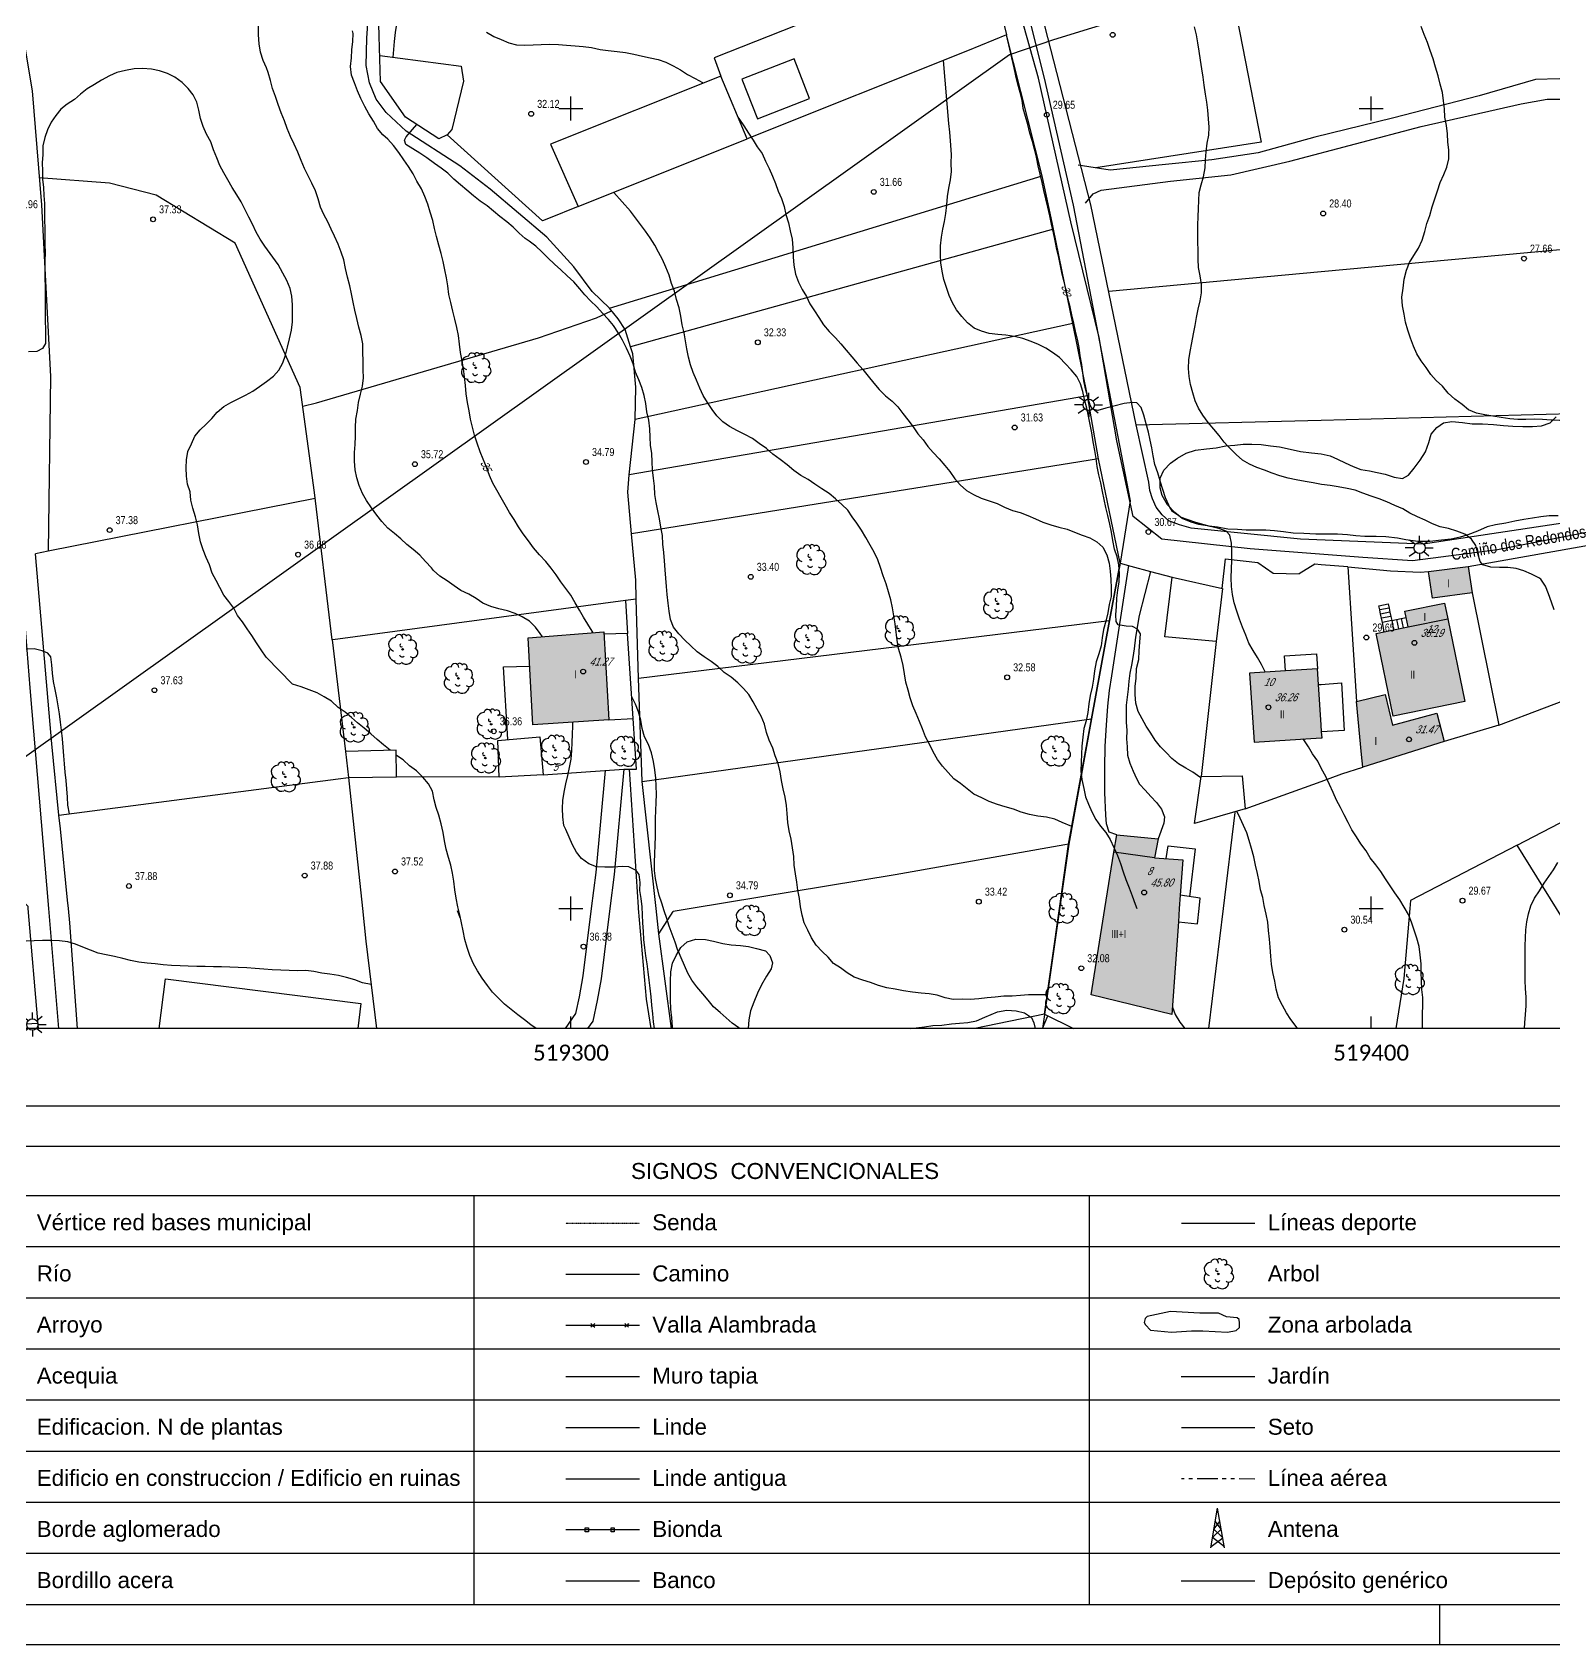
# Model space of a CAD drawing. Header units: millimetres. Extents: x 0 to 759000, y 0 to 594000.
# Drawn here: x 194132 to 384265, y 1 to 201521 of the extents above; entities that cross this region are included whole.
import ezdxf
from ezdxf.enums import TextEntityAlignment as Align

# ---------------------------------------------------------------- set-up
doc = ezdxf.new("R2010")
doc.units = ezdxf.units.MM
doc.header["$LTSCALE"] = 0.05
doc.linetypes.add('CONTINU', pattern=[0, 0])
doc.linetypes.add('SENDA', pattern=[1, 0, -1])
doc.layers.get('0').update_dxf_attribs({"color": 250})
doc.styles.add('Legend', font='calibri.ttf')
doc.styles.get("Standard").update_dxf_attribs({"font": 'arial.ttf'})
doc.styles.add('Style-Arial', font='arial.ttf')
doc.linetypes.add('MASA', pattern='A,0.0001,[130,GEOGRAMA.SHX,S=0.5,R=180,X=0,Y=0],-2.9', length=2.9001)
doc.linetypes.add('SETO', pattern='A,0,-1.2,1,[135,GEOGRAMA.SHX,S=0.4,R=0,X=0.5,Y=-0.5],1', length=3.2)

# ---------------------------------------------------------------- blocks, each defined once
blk = doc.blocks.new('COTAP')
at = {"color": 0}
blk.add_circle((0, 0), 0.3, dxfattribs=at)
blk = doc.blocks.new('ARBOL')
at = {"color": 0}
blk.add_circle((0, 0), 0.0939, dxfattribs=at)
for centre, radius, start, end in [((-0.9, 0.61), 0.852, 92.28, 254.58), ((-0.45, 1.37), 0.48, 359.2878, 173.6078), ((-0.15, 0.51), 0.192, 119.14, 310.56), ((0.16, 1.55), 0.336, 23.1565, 160.4665), ((0.7, 1.41), 0.384, 301.578, 139.328), ((1.05, 0.46), 0.708, 319.8556, 114.7656), ((1.31, -0.4), 0.612, 235.5275, 62.0275), ((-0.89, -0.54), 0.888, 142.64, 266.54), ((-0.48, -1.08), 0.72, 213.78, 295.32), ((-0.06, -0.61), 0.336, 189.64, 323.88), ((0.48, -1), 0.852, 224.67, 0.24)]:
    blk.add_arc(centre, radius, start, end, dxfattribs=at)
blk = doc.blocks.new('FAROLA')
at = {"color": 0}
for p, q in [((-0.71, 0), (-1.79, 0)), ((-1.26, 1.02), (-0.51, 0.49)), ((0, 0.71), (0, 1.51)), ((1.21, 0.98), (0.55, 0.45)), ((0.71, 0), (1.71, 0)), ((-1.3, -1.04), (-0.51, -0.48)), ((0, -0.71), (0, -1.51)), ((1.17, -1.04), (0.51, -0.49))]:
    blk.add_line(p, q, dxfattribs=at)
blk.add_circle((0, 0), 0.71, dxfattribs=at)

msp = doc.modelspace()

# ---------------------------------------------------------------- hatches: boundary and pattern name
at = {"true_color": 0xafafaf}
for points in [[(368602, 134140), (369102, 130780), (374072, 131480), (373582, 134750)], [(365812, 128380), (365652, 129160), (370622, 130170), (371022, 128230), (373162, 117900), (364212, 116050), (362072, 126380), (363092, 126590), (364252, 126830), (364852, 126950), (365462, 127080), (366062, 127200)], [(265572, 126570), (266182, 115580), (256672, 114960), (256092, 125840)], [(354732, 121970), (350752, 121710), (346262, 121410), (346832, 112800), (355202, 113350), (355312, 113360), (355262, 114080), (355202, 114950), (354862, 119990)], [(359622, 117900), (363202, 118760), (364112, 114930), (369652, 116440), (370572, 112900), (360392, 109660), (360242, 111240)], [(329652, 101210), (334832, 100700), (334382, 98360), (337912, 98110), (337592, 93660), (337472, 92000), (337362, 90330), (336532, 78750), (326442, 81230), (328162, 92000), (329302, 99050)]]:
    msp.add_hatch(color=253, dxfattribs=at).paths.add_polyline_path(points, flags=0)

# ---------------------------------------------------------------- linework, layer by layer
for p, q in [((480048, 56103), (95462, 56103)), ((249297, 56102), (249297, 4998)), ((326213, 56102), (326213, 4998)), ((480048, 49715), (95462, 49715)), ((480048, 43327), (95462, 43327)), ((480048, 36939), (95462, 36939)), ((480048, 30551), (95462, 30551)), ((480048, 24163), (95462, 24163)), ((480048, 17775), (95462, 17775)), ((480048, 11387), (95462, 11387)), ((370000, 5001), (370000, 1))]:
    msp.add_line(p, q)
at = {"color": 7}
for p, q in [((341408, 12120), (342266, 17069)), ((343123, 12120), (342266, 17069)), ((341631, 13407), (342720, 14448)), ((341808, 14426), (342557, 15388)), ((342904, 13383), (341808, 14426)), ((342720, 14448), (341976, 15396)), ((341436, 12282), (342904, 13383)), ((343103, 12236), (341631, 13407))]:
    msp.add_line(p, q, dxfattribs=at)
for points in [[(0, 594000), (759000, 594000), (759000, 3), (0, 3)], [(18993, 589000), (754000, 589000), (754000, 67319), (18993, 67319)], [(19000, 62319), (754000, 62319), (754000, 5001), (19000, 5001)]]:
    msp.add_lwpolyline(points, close=True)
at = {"flags": 128}
for points in [[(628942, 295450), (493782, 253290), (429902, 233820), (321732, 200580)], [(332102, 152460), (326432, 179940), (318352, 211450), (311532, 240790), (305412, 263430), (303522, 270390), (302382, 274600)], [(245992, 188700), (244942, 188200), (240792, 190900), (237662, 195350), (237502, 201030), (237322, 207140), (235162, 209760), (230312, 211580), (185292, 228500), (183802, 230350), (181782, 233420), (180062, 238520), (178272, 246190), (178742, 247670), (179532, 249670), (180662, 251390), (182892, 253980)], [(185292, 228500), (187662, 224960), (188702, 222700), (189192, 220830), (189812, 218930), (190252, 217320), (194112, 194190), (195282, 179970), (196422, 158510), (196112, 136660), (194552, 136320)], [(309012, 226660), (313172, 212330), (313662, 210320), (315862, 201180)], [(239222, 198380), (239392, 200380), (239542, 201470), (239682, 202550), (239762, 203590), (239772, 204600), (239662, 205650), (239452, 206710), (238992, 207700), (238422, 208540), (237652, 209230), (236752, 209860), (235882, 210380), (221102, 217580), (215522, 221120)], [(316923, 210433), (320587, 195774), (324189, 179915), (331329, 142954), (330079, 135178), (328765, 127997), (326515, 115704), (323650, 100045), (320360, 77000)], [(303172, 207760), (279332, 198330), (280172, 196050)], [(344372, 204880), (347692, 187780), (327032, 184560)], [(272442, 88860), (272092, 92000), (270362, 107900), (269892, 120800), (269612, 130670), (269542, 133050), (269022, 138820), (268552, 144050), (268742, 146200), (269492, 153140), (269562, 157180), (269182, 161330), (268902, 162210), (268222, 164380), (267362, 165710), (266272, 167020), (264122, 169140), (261802, 172210), (258452, 175920), (251362, 181920), (247582, 184840), (240842, 189150), (238352, 191510), (237112, 193170), (236292, 195200), (235842, 197360), (235942, 200770), (236102, 203200)], [(321732, 200580), (316272, 198680), (166652, 92000)], [(315862, 201180), (311022, 199210), (283452, 188180)], [(330072, 135170), (327372, 148220), (326002, 156090), (324152, 165140), (321742, 176930), (321612, 177520), (320342, 183560), (315862, 201180)], [(237572, 198600), (247722, 197270), (248012, 195410), (246582, 189380), (245992, 188700)], [(284752, 190710), (291272, 193260), (289342, 198210), (282822, 195660), (284752, 190710)], [(283452, 188180), (280172, 196050), (258902, 187520), (262362, 179740), (283452, 188180)], [(391272, 195400), (389292, 195290), (387102, 195450), (384952, 195690), (381982, 195630), (374932, 193560), (364122, 190790), (354402, 188390), (347312, 186470), (341552, 185560), (335762, 184980), (328822, 184280), (324832, 184900)], [(325762, 180140), (326692, 181340), (327692, 181780), (336392, 182890), (343892, 183720), (351282, 185430), (367692, 189740), (380182, 192560), (383462, 193140), (385292, 193150), (386532, 192670), (387922, 190830), (388482, 188790), (388752, 184390), (388772, 178940), (390992, 178800)], [(262362, 179740), (258632, 178240), (257892, 177950), (245992, 188700)], [(266272, 167020), (320342, 183560)], [(229392, 144000), (227612, 157130), (219482, 175150), (209602, 181140), (203802, 182680), (195002, 183320)], [(321742, 176930), (268902, 162210)], [(328682, 169170), (355202, 171620), (390932, 174920)], [(227932, 154790), (229652, 155210), (257382, 163320), (264652, 165840), (266532, 166710)], [(324152, 165140), (269492, 153140)], [(326002, 156090), (268742, 146200)], [(332102, 152460), (355202, 153050), (389552, 153940)], [(384832, 141100), (383702, 141100), (382642, 140940), (381592, 140790), (380542, 140630), (379412, 140400), (378282, 140170), (377002, 139940), (375942, 139710), (374742, 139180), (373542, 138720), (372562, 138410), (371432, 138180), (370222, 138030), (368792, 137870), (367292, 137870), (365782, 138080), (364722, 138310), (363292, 138450), (362082, 138520), (360652, 138520), (359522, 138590), (358472, 138730), (357262, 138800), (355902, 138800), (354552, 138790), (353042, 138860), (351692, 138930), (350482, 139080), (349352, 139220), (348292, 139290), (347162, 139290), (345812, 139280), (344752, 139360), (343552, 139430), (342262, 139650), (341212, 139790), (339932, 140010), (338952, 140310), (337812, 140760), (336912, 141510), (336002, 142480), (335322, 143610), (335092, 144590), (335082, 145800), (335532, 146780), (336352, 147680), (337262, 148290), (338312, 148900), (339512, 149280), (340872, 149440), (342072, 149590), (343282, 149820), (344412, 149900), (345462, 150060), (346522, 150060), (347722, 149990), (348852, 149850), (349982, 149700), (351342, 149400), (352622, 149110), (353982, 148960), (355192, 148820), (356322, 148590), (357222, 148150), (358202, 147700), (359192, 147250), (360172, 146880), (361222, 146730), (362202, 146510), (363182, 146290), (364312, 145910), (365372, 145770), (366122, 146150), (366802, 147060), (367552, 148040), (368222, 149100), (368672, 150230), (368962, 151280), (369642, 152120), (370472, 152720), (371522, 152880), (372882, 152730), (374082, 152590), (375362, 152590), (376722, 152520), (378002, 152380), (379132, 152300), (380412, 152230), (381622, 152240), (382752, 152320), (383802, 152700), (384552, 153460)], [(388452, 140610), (367952, 137530), (352602, 138180), (338942, 139550), (337482, 139960), (336182, 140440), (335312, 141210), (334562, 142150), (334112, 143210), (333782, 144270), (333652, 145280), (332102, 152460)], [(327372, 148220), (269022, 138820)], [(229482, 143250), (196112, 136660)], [(231602, 125580), (229392, 144000)], [(373582, 134750), (390732, 137810)], [(197462, 103680), (196582, 112600), (194552, 136320)], [(323642, 100040), (326512, 115700), (328762, 127990), (330072, 135170)], [(330072, 135170), (331402, 134810)], [(342822, 132000), (343252, 135700), (347302, 135260), (349202, 133900)], [(358532, 134700), (355202, 134970), (354392, 135040), (352452, 133840)], [(329652, 101210), (328712, 101570), (328362, 102580), (328302, 103680), (328172, 106520), (328152, 109610), (328192, 112280), (328372, 114940), (328562, 117290), (328752, 119240), (329052, 121110), (331152, 134880)], [(333892, 134120), (332462, 128610), (332012, 125910), (331832, 124450), (331672, 123400), (331502, 122410), (331302, 121430), (331172, 120430), (331062, 119440), (330962, 118440), (330852, 117420), (330832, 116390), (330852, 115320), (330902, 114270), (330872, 113230), (330952, 112230), (331002, 111170), (331292, 110160), (331692, 109190), (332142, 108280), (332512, 107540), (333202, 106810), (333912, 106020), (334632, 105270), (335252, 104440), (335622, 103450), (335552, 102670), (334832, 100700)], [(331402, 134810), (333892, 134120)], [(333892, 134120), (336582, 133400)], [(342082, 125360), (335662, 125980), (336582, 133400), (342852, 132000), (342082, 125360)], [(349202, 133900), (352452, 133840)], [(358532, 134700), (363852, 134230)], [(358532, 134700), (359622, 117900)], [(363852, 134230), (367562, 134030)], [(367562, 134030), (368602, 134140)], [(368602, 134140), (373582, 134750)], [(373582, 134750), (374072, 131480), (369102, 130780), (368602, 134140)], [(374072, 131480), (377402, 114920)], [(268262, 130489), (231702, 125590), (231602, 125580), (233022, 113710), (233272, 111650)], [(269612, 130670), (268262, 130489)], [(268262, 130489), (268532, 126400)], [(365812, 128380), (365652, 129160), (370622, 130170), (371022, 128230), (373162, 117900), (364212, 116050), (362072, 126380), (363092, 126590), (364252, 126830), (364852, 126950), (365462, 127080), (366062, 127200), (365812, 128380)], [(362522, 129320), (362422, 129830), (363582, 130070), (363692, 129560)], [(363692, 129560), (362522, 129320)], [(362632, 128800), (362522, 129320)], [(363792, 129040), (362632, 128800)], [(363692, 129560), (363792, 129040)], [(363792, 129040), (363902, 128520)], [(269892, 120800), (328762, 127990)], [(362742, 128280), (362632, 128800)], [(363902, 128520), (362742, 128280)], [(362852, 127760), (362742, 128280)], [(364012, 128000), (362852, 127760)], [(363092, 126590), (362852, 127760)], [(363902, 128520), (364012, 128000)], [(364012, 128000), (364612, 128130)], [(364012, 128000), (364252, 126830)], [(364612, 128130), (365212, 128250)], [(364612, 128130), (364852, 126950)], [(365212, 128250), (365812, 128380)], [(365212, 128250), (365462, 127080)], [(366062, 127200), (371022, 128230)], [(265572, 126570), (266182, 115580), (256672, 114960), (256092, 125840), (265572, 126570)], [(266182, 115580), (269222, 115750), (268532, 126400), (265592, 126300)], [(342082, 125360), (340202, 108490)], [(350752, 121710), (350612, 123580), (354612, 123840), (354732, 121970)], [(253572, 113120), (253032, 122220), (256282, 122310)], [(354732, 121970), (350752, 121710), (346262, 121410), (346832, 112800), (355202, 113350), (355312, 113360), (355262, 114080), (355202, 114950), (354862, 119990), (354732, 121970)], [(377402, 114920), (394532, 121410)], [(354862, 119990), (355202, 120020), (357752, 120200), (358062, 114260), (355262, 114080)], [(359622, 117900), (363202, 118760), (364112, 114930), (369652, 116440), (370572, 112900), (360392, 109660), (360242, 111240), (359622, 117900)], [(257982, 108700), (268072, 109430), (269632, 109440), (269222, 115750)], [(270362, 107900), (326512, 115700)], [(377402, 114920), (370572, 112900)], [(257982, 108700), (252472, 108440), (252302, 113010), (257562, 113450), (257982, 108700)], [(233662, 108390), (239632, 108470), (239592, 111800), (233272, 111650), (233662, 108390)], [(265712, 109260), (264542, 96520), (263982, 92000), (262952, 83580), (262462, 80960), (262032, 78880), (260720, 77000)], [(268042, 109430), (266832, 96270), (266312, 92000), (265232, 83230), (264722, 80520), (264192, 77950), (263529, 77000)], [(268742, 109430), (269852, 92200), (269862, 92000), (270832, 80670), (271442, 77000)], [(345722, 104470), (355202, 107890), (357802, 108830), (360392, 109660)], [(197642, 101980), (197462, 103680), (232372, 108220), (233662, 108390), (233752, 107580), (235402, 92000), (235832, 87950), (237133, 77000)], [(252472, 108440), (239632, 108470)], [(345722, 104470), (339352, 102640), (340202, 108490), (345342, 108580), (345722, 104470)], [(344422, 104000), (342952, 92000), (341131, 77000)], [(379682, 99919), (386022, 103200), (391192, 94820)], [(198542, 93060), (197642, 101980)], [(329652, 101210), (334832, 100700), (334382, 98360), (337912, 98110), (337592, 93660), (337472, 92000), (337362, 90330), (336532, 78750), (326442, 81230), (328162, 92000), (329302, 99050), (329652, 101210)], [(323642, 100040), (323162, 99960), (301962, 96230), (276462, 92000), (274242, 91630)], [(320612, 78790), (322492, 92000), (323642, 100040)], [(334382, 98360), (329302, 99050)], [(335832, 98260), (336062, 99860), (339462, 99460), (338752, 93490)], [(379682, 99919), (366352, 93020), (366262, 92000), (365532, 83270), (364530, 77000)], [(391192, 94820), (392672, 92000), (394082, 89310), (394832, 86910), (390202, 83010), (384612, 92000), (379682, 99919)], [(194921, 77000), (193632, 92000), (193612, 92270), (192522, 93310)], [(199784, 77000), (198832, 90220), (198642, 92000), (198542, 93060)], [(339942, 92000), (340092, 93300), (337592, 93660)], [(272442, 88860), (274242, 91630)], [(337362, 90330), (339732, 90110), (339942, 92000)], [(274029, 77000), (272442, 88860)], [(274152, 77000), (274152, 77210), (274042, 78340), (273932, 79420), (273902, 80580), (273892, 81590), (273872, 82920), (273912, 84110), (274152, 85170), (274602, 86150), (275162, 87130), (275992, 87840), (277042, 88160), (278262, 88150), (279262, 87910), (280412, 87650), (281492, 87490), (282622, 87400), (283652, 87270), (284642, 87030), (285742, 86710), (286302, 86140), (286642, 85220), (286452, 84460), (285882, 83570), (285262, 82480), (284762, 81440), (284312, 80310), (283882, 79210), (283672, 78110), (283606, 77000)], [(210001, 77000), (210772, 83240)], [(210772, 83240), (235192, 80160), (234810, 77000)], [(303859, 77000), (304212, 77050), (305612, 77230), (306682, 77390), (307782, 77440), (308992, 77580), (310002, 77670), (311052, 77750), (312112, 77980), (313162, 78440), (314772, 79090), (315902, 79290), (317072, 79220), (318132, 78970), (319012, 78390), (319312, 77740), (319473, 77000)], [(320612, 78790), (311935, 77000)], [(320612, 78790), (324272, 77000)], [(194862, 77640), (190022, 77370), (190065, 77000)], [(320363, 77000), (321032, 78580)]]:
    msp.add_lwpolyline(points, dxfattribs=at)
at = {"ltscale": 0.25, "flags": 128}
for points in [[(390742, 139470), (377232, 136850), (366612, 135470), (360402, 135890), (346342, 136970), (335302, 138170), (331692, 141000), (329672, 150440), (327452, 163390), (323912, 177830), (319862, 195770), (313602, 218190), (308542, 239750), (302372, 263080), (297012, 280430), (294892, 286790), (293672, 291630)], [(197471, 77000), (196192, 92000), (193862, 119590), (191982, 143340), (192292, 162520), (190722, 189030), (188212, 207750), (184752, 221270), (177212, 239100), (172962, 250730), (165422, 259210), (158662, 265500), (142652, 281000)]]:
    msp.add_lwpolyline(points, dxfattribs=at)
for points, elevation in [([(257882, 125980), (257602, 126370), (257002, 127180), (256252, 127910), (255372, 128450), (254472, 128900), (253522, 129200), (252422, 129460), (251432, 129770), (250452, 130170), (249592, 130770), (248702, 131300), (247702, 131760), (246872, 132350), (245972, 132950), (245072, 133560), (244292, 134260), (244042, 134570), (243272, 135380), (242552, 136160), (241732, 136860), (240932, 137510), (240172, 138200), (239392, 138870), (238562, 139550), (237802, 140360), (237172, 141170), (236522, 142080), (235912, 142990), (235402, 143870), (234992, 144880), (234692, 145840), (234472, 146850), (234382, 147910), (234412, 149000), (234472, 150020), (234512, 151050), (234512, 152120), (234572, 153180), (234772, 154270), (234912, 155270), (235152, 156270), (235392, 157310), (235522, 158330), (235502, 159330), (235472, 160430), (235462, 161530), (235422, 162580), (235222, 163640), (234922, 164650), (234712, 165740), (234442, 166790), (234222, 167770), (234042, 168840), (233802, 169850), (233542, 170910), (233292, 171980), (233082, 173070), (232732, 174020), (232362, 175040), (231902, 176020), (231482, 176930), (231062, 177840), (230572, 178730), (230152, 179660), (229872, 180710), (229512, 181720), (229052, 182680), (228602, 183580), (228152, 184510), (227742, 185510), (227312, 186530), (226862, 187520), (226412, 188490), (225972, 189490), (225642, 190440), (225252, 191470), (224862, 192500), (224532, 193480), (224172, 194500), (223912, 195480), (223612, 196490), (223412, 197070), (222982, 198010), (222652, 199050), (222482, 200080), (222402, 201180), (222412, 202290)], 36000), ([(264222, 126470), (264082, 126670), (263562, 127550), (263022, 128420), (262512, 129290), (261962, 130230), (261442, 131180), (260812, 132000), (260192, 132840), (259602, 133710), (258982, 134550), (258292, 135370), (257522, 136200), (256782, 137090), (256162, 137970), (255492, 138850), (254892, 139700), (254352, 140640), (253772, 141510), (253232, 142440), (252742, 143350), (252192, 144300), (251702, 145180), (251282, 146130), (250902, 147170), (250472, 148150), (250122, 149090), (249722, 150150), (249402, 151170), (249142, 152160), (248902, 153150), (248712, 154190), (248512, 155240), (248372, 156340), (248252, 157380), (248152, 158440), (248022, 159450), (247842, 160470), (247662, 161500), (247532, 162550), (247402, 163610), (247182, 164630), (246942, 165650), (246672, 166660), (246422, 167730), (246202, 168740), (246052, 169820), (245902, 170820), (245702, 171810), (245492, 172860), (245212, 173870), (244952, 174910), (244662, 176000), (244412, 177010), (244182, 178010), (243872, 179040), (243552, 180020), (243192, 180980), (242762, 181970), (242182, 182910), (241722, 183840), (241142, 184730), (240582, 185580), (239962, 186500), (239292, 187360), (238562, 188170), (237922, 188700), (237292, 189500), (236772, 190400), (236192, 191330), (235682, 192250), (235192, 193230), (234782, 194210), (234382, 195180), (234012, 196170), (233922, 197230), (234012, 198310), (234082, 199320), (234212, 200350), (234232, 201380), (234172, 201680)], 35000), ([(250882, 201530), (251802, 201000), (252742, 200630), (253682, 200200), (254662, 199950), (255672, 199890), (256722, 199950), (257742, 199990), (258802, 200020), (259882, 199990), (260902, 199890), (261972, 199810), (262972, 199740), (264012, 199600), (265092, 199380), (266112, 199250), (267222, 199120), (268252, 198980), (269302, 198780), (270372, 198550), (271352, 198320), (272362, 198120), (273312, 197790), (274232, 197310), (275132, 196820), (276002, 196250), (276972, 195760), (277872, 195240), (277962, 195160)], 32000), ([(343512, 149840), (343062, 150290), (342442, 151130), (341802, 151920), (341092, 152760), (340422, 153660), (339852, 154540), (339462, 155470), (339172, 156460), (338882, 157490), (338712, 158490), (338622, 159490), (338682, 160580), (338832, 161630), (339022, 162720), (339232, 163820), (339472, 164870), (339612, 165870), (339822, 166920), (340082, 167940), (340242, 168940), (340232, 170000), (340072, 171070), (339892, 172140), (339822, 173150), (339812, 174240), (339802, 175320), (339782, 176350), (339772, 177440), (339842, 178450), (339892, 179480), (339932, 180480), (339972, 181480), (340212, 182470), (340482, 183450), (340692, 184560), (340742, 185570), (340812, 186590), (340972, 187640), (341162, 188670), (341222, 189670), (341112, 190690), (341032, 191780), (340932, 192790), (340752, 193800), (340582, 194900), (340472, 195900), (340302, 196960), (340112, 198040), (339972, 199160), (339792, 200210), (339602, 201210), (339362, 202200)], 29000), ([(384142, 153040), (383932, 153050), (382862, 153110), (381852, 153150), (380792, 153110), (379782, 153120), (378762, 153210), (377712, 153380), (376652, 153550), (375642, 153710), (374612, 153920), (373632, 154320), (372812, 154980), (371902, 155660), (371092, 156410), (370362, 157280), (369592, 157990), (368892, 158740), (368312, 159640), (367702, 160450), (367172, 161340), (366722, 162290), (366362, 163300), (366022, 164300), (365742, 165280), (365562, 166300), (365352, 167330), (365302, 168420), (365452, 169530), (365572, 170660), (365852, 171770), (366252, 172730), (366772, 173640), (367372, 174540), (367832, 175550), (368172, 176630), (368412, 177610), (368762, 178610), (369072, 179690), (369422, 180720), (369732, 181720), (370062, 182750), (370532, 183730), (370912, 184680), (371172, 185700), (371152, 186810), (371042, 187800), (371002, 188830), (370872, 189860), (370672, 190920), (370602, 191930), (370492, 192940), (370362, 194000), (370082, 195020), (369812, 196080), (369482, 197160), (369182, 198200), (368842, 199220), (368492, 200260), (368082, 201250), (367692, 202240)], 28000), ([(335082, 145420), (335072, 145460), (334772, 146450), (334432, 147520), (334212, 148580), (334042, 149580), (333842, 150560), (333612, 151560), (333352, 152600), (333042, 153660), (332722, 154630), (332152, 155220), (331612, 155260), (330602, 155120), (329312, 154800), (328312, 154560), (327282, 154230), (326632, 154430), (326332, 154920), (326042, 155930), (325752, 156960), (325562, 157960), (325402, 158980), (325282, 159990), (325082, 161070), (324942, 162120), (324742, 163180), (324512, 164170), (324302, 165150), (324052, 166200), (323842, 167220), (323562, 168300), (323332, 169330), (323072, 170310), (322842, 171290), (322612, 172320), (322402, 173360), (322172, 174390), (321972, 175450), (321772, 176450), (321522, 177530), (321282, 178590), (321052, 179680), (320802, 180690), (320552, 181740), (320322, 182730), (320082, 183800), (319832, 184830), (319612, 185910), (319372, 186900), (319122, 187880), (318812, 188890), (318562, 189980), (318242, 191010), (317972, 192010), (317822, 193020), (317602, 194000), (317292, 195050), (317042, 196060), (316842, 197080), (315862, 201180)], 30000), ([(340182, 108340), (340042, 108420), (339182, 109060), (338272, 109530), (337372, 110080), (336552, 110740), (335832, 111500), (335112, 112210), (334462, 113040), (333902, 113940), (333312, 114790), (332812, 115730), (332352, 116650), (332032, 117690), (331952, 118750), (331962, 119760), (332082, 120780), (332142, 122020), (332402, 123130), (332472, 124220), (332552, 125290), (332612, 126340), (332262, 126920), (331632, 127270), (330842, 127310), (329842, 127480), (329592, 127900), (329542, 128700), (329632, 129770), (329672, 130810), (329802, 131810), (329942, 132840), (330012, 133870), (329922, 134950), (329702, 135950), (329372, 136910), (329162, 138020), (328992, 139050), (328792, 140040), (328542, 141130), (328292, 142110), (328092, 143140), (327892, 144140), (327652, 145200), (327402, 146200), (327222, 147240), (327082, 148240), (326922, 149240), (326722, 150330), (326522, 151450), (326352, 152510), (326122, 153540), (325932, 154540), (325632, 155630), (325412, 156620), (325132, 157600), (324652, 158480), (323942, 159320), (323252, 160080), (322492, 160890), (321642, 161490), (320782, 162030), (319892, 162500), (318942, 162880), (317922, 163250), (316882, 163490), (315802, 163670), (314792, 163730), (313712, 163860), (312752, 164180), (311822, 164550), (311002, 165220), (310282, 165990), (309642, 166830), (309112, 167720), (308722, 168640), (308382, 169630), (308052, 170610), (307822, 171650), (307692, 172690), (307612, 173710), (307622, 174840), (307752, 175900), (307902, 176910), (308112, 177890), (308292, 178880), (308442, 179950), (308522, 180980), (308682, 182020), (308892, 183080), (309002, 184100), (308962, 185180), (309002, 186230), (308892, 187960), (308812, 189050), (308692, 190110), (308022, 198010)], 31000), ([(238842, 111790), (238012, 112470), (237232, 113120), (236462, 113830), (235602, 114560), (234792, 115210), (234022, 115900), (233242, 116530), (232352, 117150), (231532, 117930), (230622, 118480), (229722, 118950), (228752, 119360), (227722, 119700), (226672, 120060), (223342, 123430), (222752, 124340), (222152, 125210), (221572, 126120), (220982, 126970), (220422, 127830), (219772, 128610), (219302, 129550), (218682, 130360), (218092, 131170), (217552, 132130), (217102, 133020), (216632, 133920), (216282, 134950), (215872, 135890), (215502, 136850), (215162, 137830), (214952, 138890), (214792, 139940), (214532, 140960), (214202, 142040), (213952, 143040), (213862, 144070), (213552, 145030), (213402, 146060), (213362, 147070), (213392, 148080), (213592, 149110), (214032, 150090), (214432, 151030), (215112, 151840), (215862, 152540), (216582, 153270), (217242, 154060), (218052, 154770), (218932, 155260), (219852, 155720), (220792, 156180), (221702, 156680), (222542, 157230), (223402, 157860), (224272, 158550), (224932, 159310), (225432, 160190), (225792, 161150), (226042, 162150), (226272, 163210), (226522, 164300), (226662, 165320), (226672, 166400), (226652, 167440), (226552, 168520), (226342, 169500), (225932, 170500), (225432, 171430), (224882, 172510), (223212, 174790), (222622, 175680), (222102, 176550), (221652, 177540), (221202, 178430), (220682, 179390), (220232, 180310), (219682, 181210), (219102, 182110), (218592, 183080), (218072, 183950), (217552, 184850), (217202, 185830), (216802, 186830), (216452, 187820), (215922, 188770), (215502, 189730), (215172, 190740), (214962, 191790), (214702, 192770), (214242, 193680), (213632, 194510), (212852, 195260), (211942, 195910), (211022, 196370), (210052, 196710), (209022, 196910), (207922, 196990), (206872, 196960), (205782, 196760), (204712, 196490), (203782, 196090), (202792, 195550), (201902, 194980), (200992, 194440), (200162, 193790), (199412, 193100), (198492, 192540), (197712, 191900), (197082, 191110), (196512, 190270), (196042, 189330), (195712, 188360), (195462, 187320), (195442, 186230), (195382, 185220), (195392, 184220), (195432, 183150), (195542, 182130), (195592, 181130), (195642, 180120), (195652, 179110), (195682, 178070), (195692, 177010), (195692, 175990), (195722, 174990), (195732, 173980), (195692, 172970), (195722, 171850), (195722, 170810), (195732, 169680), (195732, 168650), (195742, 167580), (195752, 166520), (195762, 165400), (195772, 164400), (195782, 163350), (195782, 162610), (195422, 161990), (194692, 161610), (193682, 161590)], 37000), ([(320962, 81230), (319752, 81220), (318642, 81210), (317622, 81150), (316592, 81060), (315542, 81040), (314462, 80930), (313462, 80840), (312432, 80710), (311352, 80640), (310322, 80690), (309222, 80660), (308212, 80860), (307222, 81170), (306202, 81330), (305202, 81430), (304122, 81560), (303022, 81740), (301982, 81940), (300912, 82080), (299872, 82390), (298872, 82770), (297912, 83070), (296862, 83420), (295962, 83960), (295122, 84580), (294252, 85120), (293582, 85940), (292832, 86650), (292102, 87450), (291522, 88360), (291072, 89290), (290592, 90220), (290332, 91200), (290152, 92210), (290002, 93260), (289782, 94310), (289682, 95320), (289522, 96330), (289352, 97430), (289282, 98510), (289152, 99580), (288972, 100680), (288712, 101710), (288532, 102780), (288472, 103870), (288402, 104870), (288212, 105930), (287972, 106960), (287742, 108020), (287592, 109110), (287352, 110130), (286982, 111090), (286662, 112070), (286222, 113030), (285902, 114020), (285632, 115060), (285222, 116030), (284732, 116940), (284202, 117820), (283692, 118750), (283002, 119500), (282292, 120210), (281492, 120930), (280582, 121490), (279802, 122270), (278982, 122890), (278102, 123480), (277222, 124090), (276432, 124830), (275692, 125550), (274932, 126330), (274282, 127160), (273902, 128150), (273732, 129170), (273592, 130190), (273472, 131270), (273382, 132270), (273292, 133300), (273212, 134340), (273122, 135470), (273072, 136510), (272952, 137560), (272882, 138610), (272682, 139680), (272512, 140690), (272322, 141710), (272092, 142760), (271952, 143770), (271892, 144800), (271772, 145810), (271642, 146850), (271592, 147850), (271542, 148890), (271372, 149900), (271352, 150930), (271302, 151950), (271192, 153050), (270932, 154080), (270792, 155110), (270582, 156130), (270302, 157140), (269932, 158070), (269532, 159060), (269242, 160100), (268862, 161030), (268392, 162060), (267912, 163040), (267372, 163900), (266782, 164860), (266122, 165640), (265412, 166410), (264692, 167220), (263912, 167960), (263202, 168700), (262572, 169470), (261802, 170310), (260972, 171080), (260182, 171810), (259382, 172540), (258562, 173340), (257822, 174060), (257042, 174780), (256242, 175430), (255732, 175760), (254982, 176430), (254242, 177150), (253432, 177810), (252562, 178500), (251782, 179170), (250972, 179820), (250122, 180410), (249292, 181070), (248422, 181780), (247632, 182440), (246822, 183170), (246072, 183890), (245252, 184550), (244412, 185120), (243422, 185820), (242562, 186430), (241692, 186970), (240822, 187510), (240642, 188050), (240872, 188440), (242192, 189990)], 34000), ([(282312, 190920), (282442, 190730), (283042, 189810), (283632, 188910), (284232, 188050), (284722, 187180), (285332, 186380), (285772, 185400), (286212, 184480), (286622, 183520), (287022, 182600), (287362, 181650), (287772, 180740), (288112, 179730), (288322, 178730), (288642, 177700), (288852, 176710), (289112, 175650), (289192, 174560), (289202, 173470), (289292, 172420), (289502, 171300), (289872, 170300), (290362, 169360), (290872, 168500), (291292, 167580), (291892, 166720), (292422, 165870), (292992, 164950), (293732, 164130), (294492, 163340), (295192, 162590), (295852, 161800), (296532, 160940), (297222, 160150), (297932, 159380), (298592, 158540), (299302, 157670), (299982, 156890), (300772, 156080), (301572, 155420), (302292, 154690), (302912, 153890), (303552, 153090), (304202, 152220), (304812, 151350), (305452, 150570), (306062, 149770), (306732, 149020), (307462, 148210), (308162, 147390), (308812, 146620), (309442, 145730), (310102, 144960), (310892, 144270), (311772, 143740), (312712, 143290), (313722, 142970), (314722, 142620), (315632, 142180), (316622, 141770), (317602, 141500), (318532, 141120), (319482, 140730), (320402, 140300), (321412, 139950), (322412, 139690), (323452, 139420), (324392, 139050), (325322, 138670), (326272, 138320), (327172, 137840), (327912, 137160), (328402, 136220), (328702, 135180), (328852, 134150), (328932, 133140), (328952, 132040), (328952, 131020), (328722, 130000), (328552, 128960), (328292, 127920), (328002, 126860), (327842, 125850), (327702, 124840), (327402, 123820), (327082, 122830), (326872, 121720), (326732, 120670), (326572, 119660), (326352, 118650), (326182, 117600), (326032, 116510), (325832, 115460), (325562, 114490), (325412, 113420), (325292, 112310), (325242, 111290), (325192, 110280), (325182, 109180), (325312, 108120), (325522, 107020), (325742, 105980), (326132, 105050), (326542, 104090), (327042, 103120), (327642, 102310), (328272, 101530), (328832, 100630), (329282, 99650), (329372, 99460), (329742, 98630), (330132, 97640), (330462, 96610), (330802, 95630), (331192, 94590), (331572, 93590), (331972, 92540), (332172, 92000)], 32000), ([(324042, 102240), (322842, 102740), (321922, 103160), (320872, 103410), (319802, 103540), (318762, 103770), (317732, 104070), (316752, 104430), (315722, 104700), (314762, 105010), (313712, 105390), (312782, 105830), (311812, 106310), (310962, 106950), (310122, 107630), (309282, 108220), (308592, 109010), (307872, 109810), (307262, 110640), (306702, 111590), (306262, 112530), (305772, 113460), (305382, 114450), (304992, 115390), (304582, 116400), (304172, 117340), (303852, 118330), (303582, 119300), (303302, 120290), (303132, 121340), (302952, 122370), (302722, 123440), (302402, 124490), (302222, 125530), (302102, 126540), (301962, 127600), (301782, 128580), (301652, 129580), (301412, 130590), (301152, 131600), (300852, 132590), (300452, 133570), (300142, 134610), (299812, 135600), (299362, 136540), (298852, 137430), (298292, 138360), (297752, 139310), (297192, 140150), (296612, 140980), (296032, 141800), (295282, 142490), (294502, 143190), (293712, 143860), (292822, 144460), (291942, 145040), (291092, 145610), (290192, 146140), (289312, 146740), (288482, 147460), (287582, 148110), (286682, 148790), (285882, 149480), (284982, 150140), (284152, 150760), (283192, 151230), (282252, 151710), (281282, 152260), (280412, 152830), (279692, 153580), (279082, 154390), (278502, 155240), (277992, 156140), (277562, 157050), (277122, 158020), (276702, 159000), (276402, 159950), (276152, 160930), (275942, 161960), (275762, 162950), (275582, 163960), (275352, 164940), (275182, 166040), (274972, 167070), (274632, 168130), (274392, 169160), (274022, 170130), (273742, 171150), (273312, 172180), (272902, 173140), (272392, 174030), (271932, 174910), (271362, 175840), (270772, 176660), (270132, 177510), (269522, 178340), (268912, 179140), (266792, 181510)], 33000), ([(400092, 145880), (399922, 145990), (399042, 146610), (398342, 147380), (397672, 148170), (396842, 148880), (396012, 149530), (395052, 150010), (394042, 150290), (393022, 150530), (392012, 150740), (390972, 150990), (389962, 151320), (389002, 151700), (387942, 151920), (386972, 152250), (386022, 152610), (385042, 153000), (384142, 153040)], 28000), ([(373332, 138650), (373142, 138800), (372172, 139180), (371132, 139490), (370082, 139730), (369122, 140070), (368192, 140530), (367252, 140980), (366282, 141430), (365412, 141950), (364422, 142380), (363422, 142830), (362462, 143220), (361432, 143530), (360422, 143910), (359442, 144300), (358462, 144520), (357342, 144720), (356312, 144870), (355252, 145020), (354182, 145200), (353192, 145390), (352092, 145600), (351082, 145800), (350052, 146080), (349072, 146410), (348132, 146800), (347172, 147110), (346262, 147550), (345362, 148060), (344572, 148750), (343802, 149550), (343512, 149840)], 29000), ([(336292, 142170), (336152, 142400), (335732, 143340), (335402, 144380), (335082, 145420)], 30000), ([(337532, 140990), (336632, 141620), (336292, 142170)], 30000), ([(341332, 139770), (340572, 139970), (339552, 140240), (338562, 140580), (337622, 140930), (337532, 140990)], 30000), ([(348212, 121540), (348192, 121590), (347732, 122510), (347262, 123400), (346712, 124250), (346182, 125180), (345772, 126170), (345372, 127160), (345012, 128160), (344652, 129160), (344342, 130210), (344102, 131250), (344012, 132270), (343962, 133330), (344012, 134450), (344032, 135490), (344032, 136580), (344002, 137650), (343782, 138670), (343312, 139170), (342532, 139470), (341542, 139720), (341332, 139770)], 30000), ([(384302, 129330), (383982, 130310), (383622, 131320), (383232, 132310), (382662, 133170), (382412, 133340), (381472, 133780), (380532, 134200), (379572, 134520), (378532, 134620), (377472, 134620), (376422, 134670), (375422, 134950), (375082, 135390), (374772, 136390), (374542, 137390), (374002, 138150), (373332, 138650)], 29000), ([(198772, 103850), (198592, 104930), (198532, 105940), (198452, 106950), (198352, 107990), (198242, 109030), (198142, 110080), (198092, 111110), (197982, 112170), (197892, 113230), (197772, 114280), (197672, 115300), (197542, 116350), (197382, 117350), (197202, 118330), (197002, 119390), (196772, 120400), (196642, 121410), (196572, 122450), (196462, 123480), (196072, 123940), (195372, 124210), (194372, 124450), (193362, 124420)], 38000), ([(274882, 86640), (274822, 86770), (274472, 87800), (274102, 88790), (273742, 89810), (273432, 90760), (273112, 91730), (272812, 92680), (272492, 93650), (272212, 94700), (272002, 95750), (271872, 96750), (271872, 97820), (271922, 98850), (271962, 99940), (272022, 101040), (272022, 102100), (272022, 103260), (272052, 104270), (272112, 105280), (272122, 106290), (272112, 107290), (272062, 108310), (271922, 109330), (271782, 110390), (271512, 111480), (271122, 112490), (270652, 113480), (270332, 114510), (270192, 115540), (269902, 116610), (269502, 117550), (269042, 118460)], 35000), ([(271875, 77000), (271782, 77840), (271682, 78860), (271542, 79940), (271462, 80960), (271332, 82050), (271222, 83050), (271112, 84080), (270982, 85090), (270802, 86080), (270662, 87090), (270552, 88130), (270502, 89140), (270422, 90210), (270412, 91230), (270332, 92230), (270242, 93270), (270052, 94260), (270082, 95270), (269992, 96270), (269582, 96760), (268692, 97210), (267832, 97250), (266772, 97180), (265702, 97170), (264622, 97240), (263672, 97600), (262772, 98260), (262152, 99050), (261642, 99970), (261212, 100910), (260802, 101880), (260562, 102400), (260452, 103480), (260412, 104520), (260452, 105520), (260592, 106570), (260822, 107580), (261062, 108640), (261262, 109620), (261462, 110660), (261572, 111740), (261602, 112760), (261662, 113790), (261692, 114800), (261682, 115290)], 36000), ([(367864, 77000), (367872, 77810), (367882, 78860), (367902, 79870), (367922, 80890), (367772, 81910), (367722, 83000), (367712, 84020), (367692, 85110), (367582, 86230), (367442, 87250), (367152, 88320), (366812, 89310), (366492, 90310), (366102, 91260), (365592, 92200), (365012, 93090), (364392, 93980), (363812, 94830), (363232, 95700), (362652, 96640), (362052, 97470), (361332, 98340), (360812, 99220), (360172, 100110), (359602, 100960), (359042, 101850), (358582, 102740), (358092, 103710), (357602, 104650), (357132, 105560), (356692, 106530), (356252, 107530), (355782, 108520), (355262, 109470), (354792, 110440), (354132, 111330), (353612, 112210), (353022, 113090), (352942, 113200)], 30000), ([(257087, 77000), (256442, 77460), (255632, 78080), (254832, 78710), (253962, 79390), (253132, 80070), (252382, 80800), (251632, 81540), (251012, 82390), (250352, 83310), (249792, 84210), (249282, 85110), (248822, 86140), (248462, 87140), (248202, 88150), (247992, 89230), (247762, 90220), (247552, 91240), (247302, 92230), (247112, 93290), (246942, 94340), (246822, 95430), (246652, 96430), (246452, 97420), (246162, 98380), (245842, 99440), (245642, 100490), (245462, 101490), (245252, 102580), (244952, 103680), (244622, 104640), (244352, 105610), (244142, 106670), (243632, 107590), (242952, 108420), (242132, 109220), (241292, 109850), (240492, 110600), (239642, 111150), (239602, 111180)], 37000), ([(352292, 77000), (352192, 77100), (351422, 78130), (350872, 78970), (350372, 79880), (349882, 80830), (349592, 81920), (349412, 82950), (349152, 84020), (349002, 85050), (348912, 86070), (348842, 87160), (348732, 88200), (348632, 89260), (348532, 90320), (348322, 91300), (348082, 92400), (347892, 93390), (347622, 94360), (347442, 95370), (347252, 96390), (347002, 97430), (346802, 98460), (346502, 99500), (346192, 100500), (345932, 101470), (345492, 102370), (345062, 103290), (344672, 104170)], 31000), ([(380592, 77000), (380672, 77720), (380732, 78770), (380802, 79830), (380822, 80940), (380752, 82010), (380692, 83030), (380702, 84130), (380702, 85160), (380712, 86240), (380702, 87340), (380722, 88350), (380782, 89350), (380912, 90350), (381092, 91360), (381422, 92340), (381842, 93320), (382492, 94230), (383082, 95180), (383632, 96020), (384232, 96830), (384762, 97770)], 29000), ([(247632, 90780), (247292, 91730)], 37000), ([(236482, 82500), (235382, 82740), (234432, 83090), (233422, 83400), (232412, 83630), (231332, 83790), (230322, 83950), (229312, 84160), (228302, 84260), (227242, 84240), (226222, 84280), (225212, 84290), (224112, 84360), (223062, 84420), (222002, 84500), (220962, 84610), (219882, 84660), (218822, 84680), (217792, 84730), (216772, 84730), (215742, 84770), (214692, 84770), (213632, 84810), (212612, 84840), (211542, 84900), (210502, 84980), (209492, 85080), (208482, 85160), (207442, 85300), (206412, 85520), (205442, 85750), (204412, 86020), (203372, 86210), (202352, 86440), (201402, 86800), (200472, 87160), (199532, 87550), (198572, 87850), (197542, 87990), (196472, 88030), (195402, 88000), (194382, 87980), (193372, 87940)], 39000), ([(282550, 77000), (282412, 77080), (281612, 77690), (280832, 78350), (280092, 79010), (279272, 79730), (278612, 80550), (277912, 81350), (277172, 82210), (276572, 83050), (276062, 83940), (275652, 84900), (275232, 85830), (274882, 86640)], 35000), ([(336602, 79700), (336942, 78780), (337522, 77820), (338162, 77020), (338180, 77000)], 32000)]:
    msp.add_lwpolyline(points, dxfattribs=dict(elevation=elevation))
for points in [[(261452, 190500), (261452, 193500)], [(361452, 190500), (361452, 193500)], [(259952, 192000), (262952, 192000)], [(359952, 192000), (362952, 192000)], [(261452, 90500), (261452, 93500)], [(361452, 90500), (361452, 93500)], [(259952, 92000), (262952, 92000)], [(359952, 92000), (362952, 92000)], [(736452, 77000), (36452, 77000)], [(261452, 77000), (261452, 78500)], [(361452, 77000), (361452, 78500)]]:
    msp.add_lwpolyline(points)
at = {"linetype": 'SENDA', "extrusion": (0, 0, -1)}
msp.add_lwpolyline([(-260823, 52702), (-265029, 52702), (-270013, 52693)], dxfattribs=at)
at = {"color": 9, "linetype": 'CONTINU', "extrusion": (0, 0, -1)}
msp.add_lwpolyline([(-337739, 52693), (-341945, 52702), (-346929, 52693)], dxfattribs=at)
at = {"color": 7, "linetype": 'CONTINU', "extrusion": (0, 0, -1)}
for points in [[(-260823, 46305), (-270013, 46305)], [(-337717, 7986), (-341945, 7986), (-346929, 7977)]]:
    msp.add_lwpolyline(points, dxfattribs=at)
at = {"color": 3, "linetype": 'MASA', "extrusion": (0, 0, -1), "flags": 128}
msp.add_lwpolyline([(-339012, 39253), (-340432, 39253), (-343505, 39055), (-344586, 39271), (-344995, 39638), (-344995, 40189), (-344944, 40646), (-344717, 40874), (-343376, 40963), (-342384, 41459), (-340055, 41459), (-336372, 41658), (-333464, 41041), (-333214, 40791), (-333087, 40285), (-333235, 39989), (-333855, 39307), (-336497, 39052)], close=True, dxfattribs=at)
at = {"color": 7, "extrusion": (0, 0, -1), "flags": 128}
for points in [[(-270013, 39917), (-260823, 39917)], [(-270013, 14365), (-260823, 14365)]]:
    msp.add_lwpolyline(points, dxfattribs=at)
at = {"extrusion": (0, 0, -1), "flags": 128}
for points in [[(-263952, 40160), (-264195, 39917)], [(-264195, 39917), (-263952, 39675)], [(-264437, 40160), (-264195, 39917)], [(-264195, 39917), (-264437, 39675)], [(-268173, 40160), (-268415, 39917)], [(-268415, 39917), (-268173, 39675)], [(-268658, 40160), (-268415, 39917)], [(-268415, 39917), (-268658, 39675)]]:
    msp.add_lwpolyline(points, dxfattribs=at)
at = {"color": 6, "linetype": 'CONTINU', "extrusion": (0, 0, -1)}
msp.add_lwpolyline([(-260823, 33529), (-270013, 33529)], dxfattribs=at)
at = {"color": 3, "linetype": 'CONTINU', "extrusion": (0, 0, -1)}
for points in [[(-337717, 33538), (-341945, 33538), (-346929, 33529)], [(-260823, 27141), (-270013, 27141)]]:
    msp.add_lwpolyline(points, dxfattribs=at)
at = {"color": 3, "linetype": 'SETO', "extrusion": (0, 0, -1), "flags": 128}
msp.add_lwpolyline([(-337739, 27141), (-346929, 27141)], dxfattribs=at)
at = {"color": 104, "linetype": 'CONTINU', "extrusion": (0, 0, -1)}
msp.add_lwpolyline([(-260823, 20753), (-270013, 20753)], dxfattribs=at)
at = {"color": 9, "extrusion": (0, 0, -1), "flags": 128}
for points in [[(-337739, 20762), (-338081, 20762)], [(-338646, 20762), (-339131, 20762)], [(-339697, 20762), (-342282, 20762)], [(-342848, 20762), (-343333, 20762)], [(-343898, 20762), (-344383, 20762)], [(-344949, 20762), (-346929, 20753)]]:
    msp.add_lwpolyline(points, dxfattribs=at)
at = {"color": 7}
for points in [[(263238, 14608), (263642, 14608), (263642, 14123), (263238, 14123)], [(266457, 14608), (266861, 14608), (266861, 14123), (266457, 14123)]]:
    msp.add_lwpolyline(points, close=True, dxfattribs=at)
at = {"color": 1, "linetype": 'CONTINU', "extrusion": (0, 0, -1)}
msp.add_lwpolyline([(-260823, 7977), (-270013, 7977)], dxfattribs=at)
at = {"color": 3}
msp.add_circle((342345, 46343), 93.9, dxfattribs=at)
for centre, radius, start, end in [((341443, 46953), 852, 92.28, 254.58), ((341897, 47711), 480, 359.28777, 173.60777), ((342199, 46857), 192, 119.14, 310.56), ((342501, 47895), 336, 23.15651, 160.46651), ((343046, 47753), 384, 301.57804, 139.32804), ((343394, 46804), 708, 319.85562, 114.76562), ((343655, 45945), 612, 235.52754, 62.02754), ((341455, 45801), 888, 142.64, 266.54), ((341863, 45261), 720, 213.78, 295.32), ((342283, 45729), 336, 189.64, 323.88), ((342823, 45345), 852, 224.67, 0.24)]:
    msp.add_arc(centre, radius, start, end, dxfattribs=at)

# ---------------------------------------------------------------- block references
at = {"xscale": 1000, "yscale": 1000, "zscale": 1000}
for name, p in [('COTAP', (329152, 201200, 29070)), ('COTAP', (256482, 191320, 32120)), ('COTAP', (320912, 191210, 29650)), ('COTAP', (299292, 181570, 31660)), ('COTAP', (209232, 178140, 37330)), ('COTAP', (355452, 178870, 28400)), ('COTAP', (380542, 173230, 27660)), ('ARBOL', (249542, 159580)), ('COTAP', (284802, 162770, 32330)), ('FAROLA', (326152, 154950)), ('COTAP', (316902, 152130, 31630)), ('COTAP', (241952, 147540, 35720)), ('COTAP', (263332, 147810, 34790)), ('COTAP', (203802, 139300, 37380)), ('COTAP', (333612, 139070, 30670)), ('ARBOL', (291412, 135600)), ('FAROLA', (367502, 137070)), ('COTAP', (227352, 136240, 36680)), ('COTAP', (283922, 133460, 33400)), ('ARBOL', (314792, 130090)), ('ARBOL', (291122, 125560)), ('ARBOL', (302502, 126690)), ('ARBOL', (240412, 124400)), ('ARBOL', (272952, 124780)), ('ARBOL', (283332, 124530)), ('COTAP', (360852, 125880, 29650)), ('COTAP', (366852, 125210, 38190)), ('ARBOL', (247392, 120770)), ('COTAP', (262982, 121620, 41270)), ('COTAP', (315962, 120900, 32580)), ('COTAP', (209402, 119290, 37630)), ('ARBOL', (251482, 115040)), ('COTAP', (348612, 117160, 36260)), ('ARBOL', (234362, 114660)), ('COTAP', (251802, 114160, 36360)), ('ARBOL', (259512, 111790)), ('ARBOL', (268152, 111650)), ('ARBOL', (321972, 111670)), ('COTAP', (366182, 113150, 31470)), ('ARBOL', (250752, 110820)), ('ARBOL', (225742, 108460)), ('COTAP', (239462, 96640, 37520)), ('COTAP', (206212, 94820, 37880)), ('COTAP', (228182, 96130, 37880)), ('COTAP', (281312, 93660, 34790)), ('COTAP', (312422, 92870, 33420)), ('ARBOL', (322962, 92040)), ('COTAP', (333082, 94010, 45800)), ('COTAP', (372862, 92990, 29670)), ('ARBOL', (283862, 90500)), ('COTAP', (358102, 89370, 30540)), ('COTAP', (263022, 87250, 36380)), ('COTAP', (325222, 84550, 32080)), ('ARBOL', (366202, 83120)), ('ARBOL', (322522, 80740)), ('FAROLA', (194152, 77520))]:
    msp.add_blockref(name, p, dxfattribs=at)

# ---------------------------------------------------------------- texts
at = {"width": 0.8}
for s, p in [('32.12', (257232, 192070, 32120)), ('29.65', (321662, 191960, 29650)), ('31.66', (300042, 182320, 31660)), ('36.96', (192042, 179530, 36960)), ('37.33', (209982, 178890, 37330)), ('28.40', (356202, 179620, 28400)), ('27.66', (381292, 173980, 27660)), ('32.33', (285552, 163520, 32330)), ('31.63', (317652, 152880, 31630)), ('35.72', (242702, 148290, 35720)), ('34.79', (264082, 148560, 34790)), ('37.38', (204552, 140050, 37380)), ('30.67', (334362, 139820, 30670)), ('36.68', (228102, 136990, 36680)), ('33.40', (284672, 134210, 33400)), ('I', (370972, 132170)), ('29.65', (361602, 126630, 29650)), ('37.63', (210152, 120040, 37630)), ('I', (261892, 120760)), ('32.58', (316712, 121650, 32580)), ('II', (366312, 120720)), ('36.36', (252552, 114910, 36360)), ('II', (350042, 115790)), ('I', (361882, 112460)), ('37.88', (228932, 96880, 37880)), ('37.52', (240212, 97390, 37520)), ('37.88', (206962, 95570, 37880)), ('34.79', (282062, 94410, 34790)), ('29.67', (373612, 93740, 29670)), ('33.42', (313172, 93620, 33420)), ('30.54', (358852, 90120, 30540)), ('36.38', (263772, 88000, 36380)), ('III+I', (328942, 88310)), ('32.08', (325972, 85300, 32080))]:
    msp.add_text(s, height=1000, dxfattribs=at).set_placement(p)
at = {"oblique": 25, "width": 0.8}
for s, rotation, p in [('30', 282.58, (323332, 169330, 30000)), ('35', 293.69, (250802, 147390, 35000))]:
    msp.add_text(s, height=1000, rotation=rotation, dxfattribs=at).set_placement(p, align=Align.MIDDLE_CENTER)
at = {"width": 0.8}
for s, height, rotation, p in [('Camiño dos Redondos', 1500, 9.83554, (371581, 135503)), ('I', 1000, 359.99, (368002, 127940))]:
    msp.add_text(s, height=height, rotation=rotation, dxfattribs=at).set_placement(p)
at = {"oblique": 25, "width": 0.8}
for s, p in [('38.19', (367602, 125960, 38190)), ('12', (368312, 126440)), ('41.27', (263732, 122370, 41270)), ('10', (348002, 119810)), ('36.26', (349362, 117910, 36260)), ('31.47', (366932, 113900, 31470)), ('5', (259163, 109206)), ('8', (333412, 96190)), ('45.80', (333832, 94760, 45800))]:
    msp.add_text(s, height=1000, dxfattribs=at).set_placement(p)
at = {"style": 'Legend'}
for s, p in [('519300', (261452, 73000)), ('519400', (361452, 73000))]:
    msp.add_text(s, height=2000, dxfattribs=at).set_placement(p, align=Align.CENTER)
at = {"style": 'Style-Arial'}
for s, p in [('SIGNOS  CONVENCIONALES', (268956, 58208)), ('Vértice red bases municipal', (194693, 51798)), ('Senda', (271611, 51798)), ('Líneas deporte', (348527, 51798)), ('Río', (194693, 45410)), ('Camino', (271611, 45410)), ('Arbol', (348527, 45410)), ('Arroyo', (194693, 39022)), ('Valla Alambrada', (271611, 39022)), ('Zona arbolada', (348527, 39022)), ('Acequia', (194693, 32634)), ('Muro tapia', (271611, 32634)), ('Jardín', (348527, 32634)), ('Edificacion. N de plantas', (194693, 26246)), ('Linde', (271611, 26246)), ('Seto', (348527, 26246)), ('Edificio en construccion / Edificio en ruinas', (194693, 19858)), ('Linde antigua', (271611, 19858)), ('Línea aérea', (348527, 19858)), ('Borde aglomerado', (194693, 13470)), ('Bionda', (271611, 13470)), ('Antena', (348527, 13470)), ('Bordillo acera', (194693, 7082)), ('Banco', (271611, 7082)), ('Depósito genérico', (348527, 7082))]:
    msp.add_text(s, height=2000, dxfattribs=at).set_placement(p)

doc.saveas('drawing.dxf')
